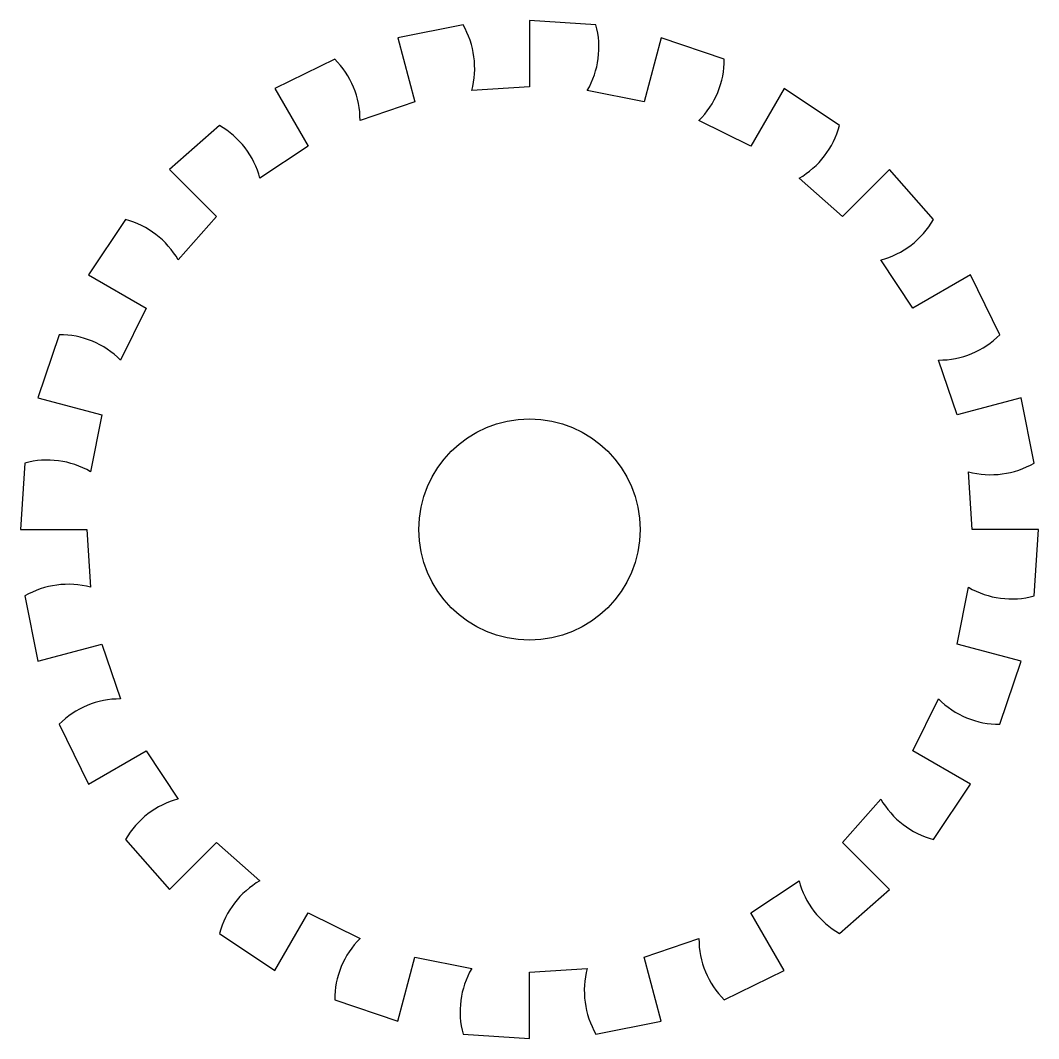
# Model space of a CAD drawing. Header units: metres. Extents: x -46 to 46, y -46 to 46.
import ezdxf

# ---------------------------------------------------------------- set-up
doc = ezdxf.new("R2010")
doc.units = ezdxf.units.M

msp = doc.modelspace()

# ---------------------------------------------------------------- linework, layer by layer
msp.add_lwpolyline([(40, 0), (39.658, 5.221, 0.2), (45.606, 6.004), (44.433, 11.906), (38.637, 10.353), (36.955, 15.307, 0.2), (42.498, 17.603), (39.837, 23), (34.641, 20), (31.734, 24.35, 0.2), (36.494, 28.003), (32.527, 32.527), (28.284, 28.284), (24.35, 31.734, 0.2), (28.003, 36.494), (23, 39.837), (20, 34.641), (15.307, 36.955, 0.2), (17.603, 42.498), (11.906, 44.433), (10.353, 38.637), (5.221, 39.658, 0.2), (6.004, 45.606), (0, 46), (0, 40), (-5.221, 39.658, 0.2), (-6.004, 45.606), (-11.906, 44.433), (-10.353, 38.637), (-15.307, 36.955, 0.2), (-17.603, 42.498), (-23, 39.837), (-20, 34.641), (-24.35, 31.734, 0.2), (-28.003, 36.494), (-32.527, 32.527), (-28.284, 28.284), (-31.734, 24.35, 0.2), (-36.494, 28.003), (-39.837, 23), (-34.641, 20), (-36.955, 15.307, 0.2), (-42.498, 17.603), (-44.433, 11.906), (-38.637, 10.353), (-39.658, 5.221, 0.2), (-45.606, 6.004), (-46, 0), (-40, 0), (-39.658, -5.221, 0.2), (-45.606, -6.004), (-44.433, -11.906), (-38.637, -10.353), (-36.955, -15.307, 0.2), (-42.498, -17.603), (-39.837, -23), (-34.641, -20), (-31.734, -24.35, 0.2), (-36.494, -28.003), (-32.527, -32.527), (-28.284, -28.284), (-24.35, -31.734, 0.2), (-28.003, -36.494), (-23, -39.837), (-20, -34.641), (-15.307, -36.955, 0.2), (-17.603, -42.498), (-11.906, -44.433), (-10.353, -38.637), (-5.221, -39.658, 0.2), (-6.004, -45.606), (0, -46), (0, -40), (5.221, -39.658, 0.2), (6.004, -45.606), (11.906, -44.433), (10.353, -38.637), (15.307, -36.955, 0.2), (17.603, -42.498), (23, -39.837), (20, -34.641), (24.35, -31.734, 0.2), (28.003, -36.494), (32.527, -32.527), (28.284, -28.284), (31.734, -24.35, 0.2), (36.494, -28.003), (39.837, -23), (34.641, -20), (36.955, -15.307, 0.2), (42.498, -17.603), (44.433, -11.906), (38.637, -10.353), (39.658, -5.221, 0.2), (45.606, -6.004), (46, 0)], format="xyb", close=True)
msp.add_circle((0, 0), 10)

doc.saveas('drawing.dxf')
